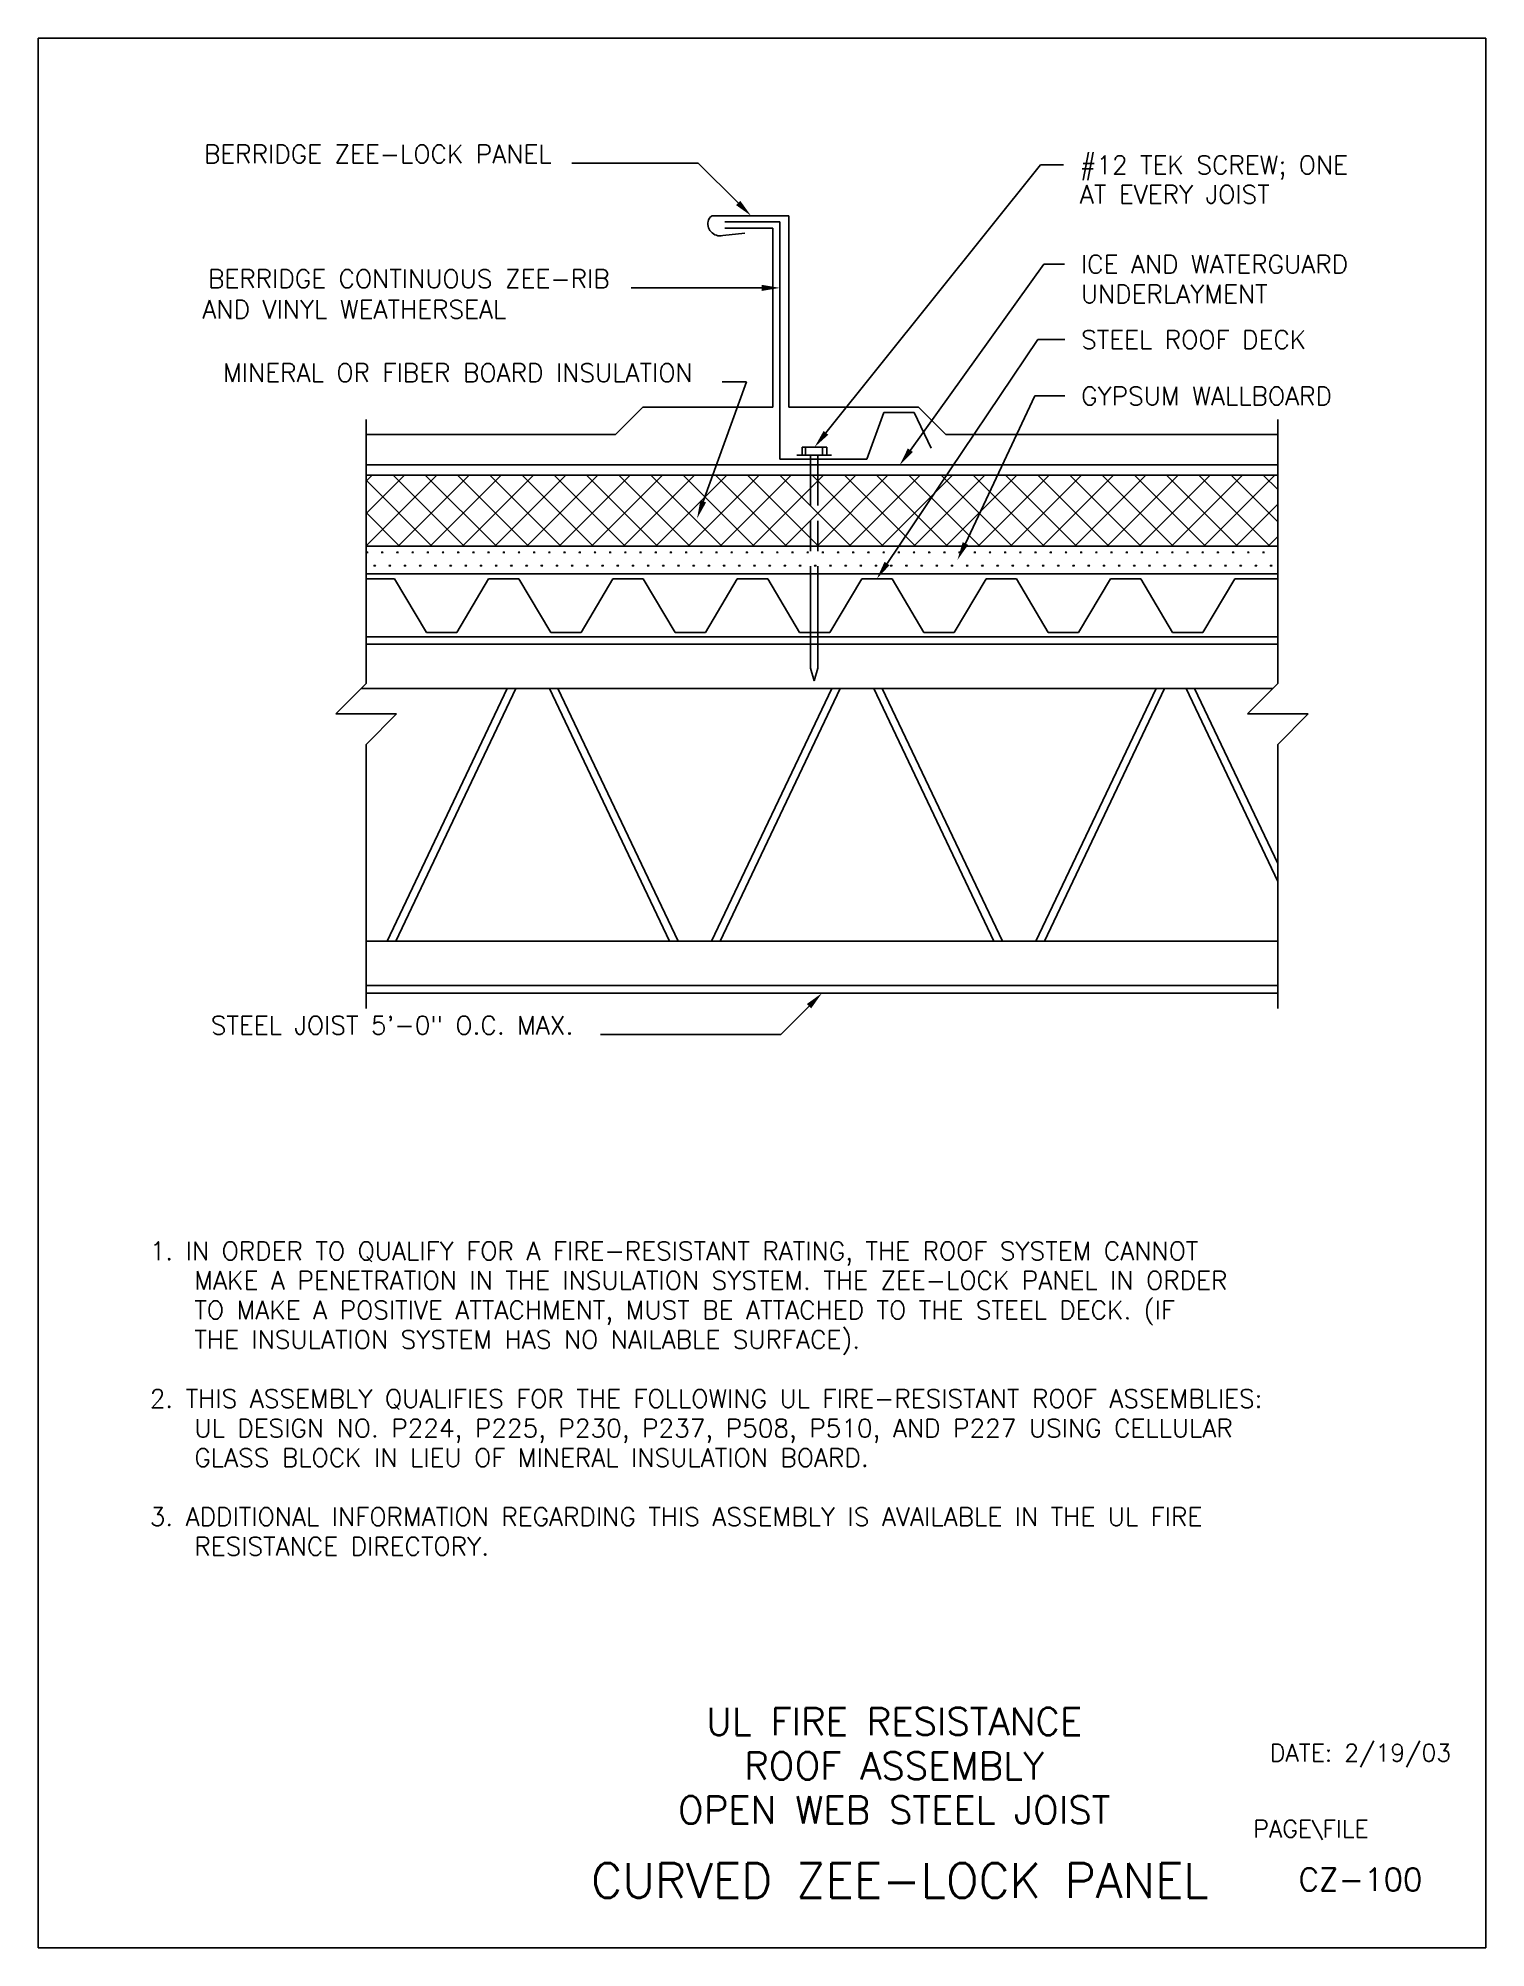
# Model space of a CAD drawing. Extents: x 0 to 23.8, y 0 to 31.4.
import ezdxf
from ezdxf.enums import TextEntityAlignment as Align

# ---------------------------------------------------------------- set-up
doc = ezdxf.new("R2010")
doc.units = 0
doc.header["$MEASUREMENT"] = 0
doc.linetypes.add('HIDDENX2', pattern=[0.75, 0.5, -0.25])
doc.layers.get('0').update_dxf_attribs({"linetype": 'CONTINUOUS'})
for name, color, linetype in [('BORDER', 7, 'CONTINUOUS'), ('CMP-FLSH', 7, 'CONTINUOUS'), ('DIM-TXT', 7, 'CONTINUOUS'), ('STRCTR', 7, 'CONTINUOUS')]:
    doc.layers.add(name, color=color, linetype=linetype)
doc.styles.add('ROMANS', font='romans', dxfattribs={"height": 0.3})

# ---------------------------------------------------------------- blocks, each defined once
blk = doc.blocks.new('*X0')
at = {"color": 0, "linetype": 'CONTINUOUS'}
for p, q in [((4.5, 23.062), (5.663, 24.224)), ((4.5, 23.592), (5.132, 24.224)), ((4.5, 24.122), (4.602, 24.224)), ((6.112, 23.056), (4.944, 24.224)), ((5.025, 23.056), (6.193, 24.224)), ((6.643, 23.056), (5.474, 24.224)), ((5.555, 23.056), (6.723, 24.224)), ((7.173, 23.056), (6.005, 24.224)), ((6.085, 23.056), (7.254, 24.224)), ((7.703, 23.056), (6.535, 24.224)), ((6.616, 23.056), (7.784, 24.224)), ((8.234, 23.056), (7.065, 24.224)), ((7.146, 23.056), (8.314, 24.224)), ((8.764, 23.056), (7.596, 24.224)), ((7.676, 23.056), (8.845, 24.224)), ((9.294, 23.056), (8.126, 24.224)), ((8.207, 23.056), (9.375, 24.224)), ((9.825, 23.056), (8.656, 24.224)), ((8.737, 23.056), (9.905, 24.224)), ((10.355, 23.056), (9.187, 24.224)), ((9.267, 23.056), (10.436, 24.224)), ((10.885, 23.056), (9.717, 24.224)), ((9.798, 23.056), (10.966, 24.224)), ((11.416, 23.056), (10.247, 24.224)), ((10.328, 23.056), (11.496, 24.224)), ((11.946, 23.056), (10.778, 24.224)), ((10.858, 23.056), (12.027, 24.224)), ((12.476, 23.056), (11.308, 24.224)), ((11.389, 23.056), (12.557, 24.224)), ((13.007, 23.056), (11.838, 24.224)), ((11.919, 23.056), (13.087, 24.224)), ((13.537, 23.056), (12.369, 24.224)), ((12.449, 23.056), (13.618, 24.224)), ((14.067, 23.056), (12.899, 24.224)), ((12.98, 23.056), (14.148, 24.224)), ((14.598, 23.056), (13.429, 24.224)), ((13.51, 23.056), (14.678, 24.224)), ((15.128, 23.056), (13.96, 24.224)), ((14.04, 23.056), (15.209, 24.224)), ((15.658, 23.056), (14.49, 24.224)), ((14.571, 23.056), (15.739, 24.224)), ((16.189, 23.056), (15.02, 24.224)), ((15.101, 23.056), (16.269, 24.224)), ((16.719, 23.056), (15.551, 24.224)), ((15.631, 23.056), (16.799, 24.224)), ((17.249, 23.056), (16.081, 24.224)), ((16.162, 23.056), (17.33, 24.224)), ((17.78, 23.056), (16.611, 24.224)), ((16.692, 23.056), (17.86, 24.224)), ((18.31, 23.056), (17.142, 24.224)), ((17.222, 23.056), (18.39, 24.224)), ((18.84, 23.056), (17.672, 24.224)), ((17.753, 23.056), (18.921, 24.224)), ((19.37, 23.056), (18.202, 24.224)), ((18.283, 23.056), (19.451, 24.224)), ((19.5, 23.457), (18.733, 24.224)), ((19.5, 23.987), (19.263, 24.224)), ((5.582, 23.056), (4.5, 24.138)), ((5.052, 23.056), (4.5, 23.607)), ((18.813, 23.056), (19.5, 23.743)), ((4.521, 23.056), (4.5, 23.077)), ((19.344, 23.056), (19.5, 23.212))]:
    blk.add_line(p, q, dxfattribs=at)
blk = doc.blocks.new('*X1')
at = {"color": 0, "linetype": 'CONTINUOUS'}
for p, q in [((4.5, 22.95), (4.531, 22.95)), ((4.508, 22.95), (4.503, 22.958)), ((4.512, 22.95), (4.512, 22.962)), ((4.516, 22.95), (4.516, 22.965)), ((4.52, 22.95), (4.52, 22.962)), ((4.523, 22.95), (4.528, 22.958)), ((4.75, 22.95), (4.781, 22.95)), ((4.758, 22.95), (4.753, 22.958)), ((4.762, 22.95), (4.762, 22.962)), ((4.766, 22.95), (4.766, 22.965)), ((4.77, 22.95), (4.77, 22.962)), ((4.773, 22.95), (4.778, 22.958)), ((5, 22.95), (5.031, 22.95)), ((5.008, 22.95), (5.003, 22.958)), ((5.012, 22.95), (5.012, 22.962)), ((5.016, 22.95), (5.016, 22.965)), ((5.02, 22.95), (5.02, 22.962)), ((5.023, 22.95), (5.028, 22.958)), ((5.25, 22.95), (5.281, 22.95)), ((5.258, 22.95), (5.253, 22.958)), ((5.262, 22.95), (5.262, 22.962)), ((5.266, 22.95), (5.266, 22.965)), ((5.27, 22.95), (5.27, 22.962)), ((5.273, 22.95), (5.278, 22.958)), ((5.5, 22.95), (5.531, 22.95)), ((5.508, 22.95), (5.503, 22.958)), ((5.512, 22.95), (5.512, 22.962)), ((5.516, 22.95), (5.516, 22.965)), ((5.52, 22.95), (5.52, 22.962)), ((5.523, 22.95), (5.528, 22.958)), ((5.75, 22.95), (5.781, 22.95)), ((5.758, 22.95), (5.753, 22.958)), ((5.762, 22.95), (5.762, 22.962)), ((5.766, 22.95), (5.766, 22.965)), ((5.77, 22.95), (5.77, 22.962)), ((5.773, 22.95), (5.778, 22.958)), ((6, 22.95), (6.031, 22.95)), ((6.008, 22.95), (6.003, 22.958)), ((6.012, 22.95), (6.012, 22.962)), ((6.016, 22.95), (6.016, 22.965)), ((6.02, 22.95), (6.02, 22.962)), ((6.023, 22.95), (6.028, 22.958)), ((6.25, 22.95), (6.281, 22.95)), ((6.258, 22.95), (6.253, 22.958)), ((6.262, 22.95), (6.262, 22.962)), ((6.266, 22.95), (6.266, 22.965)), ((6.27, 22.95), (6.27, 22.962)), ((6.273, 22.95), (6.278, 22.958)), ((6.5, 22.95), (6.531, 22.95)), ((6.508, 22.95), (6.503, 22.958)), ((6.512, 22.95), (6.512, 22.962)), ((6.516, 22.95), (6.516, 22.965)), ((6.52, 22.95), (6.52, 22.962)), ((6.523, 22.95), (6.528, 22.958)), ((6.75, 22.95), (6.781, 22.95)), ((6.758, 22.95), (6.753, 22.958)), ((6.762, 22.95), (6.762, 22.962)), ((6.766, 22.95), (6.766, 22.965)), ((6.77, 22.95), (6.77, 22.962)), ((6.773, 22.95), (6.778, 22.958)), ((7, 22.95), (7.031, 22.95)), ((7.008, 22.95), (7.003, 22.958)), ((7.012, 22.95), (7.012, 22.962)), ((7.016, 22.95), (7.016, 22.965)), ((7.02, 22.95), (7.02, 22.962)), ((7.023, 22.95), (7.028, 22.958)), ((7.25, 22.95), (7.281, 22.95)), ((7.258, 22.95), (7.253, 22.958)), ((7.262, 22.95), (7.262, 22.962)), ((7.266, 22.95), (7.266, 22.965)), ((7.27, 22.95), (7.27, 22.962)), ((7.273, 22.95), (7.278, 22.958)), ((7.5, 22.95), (7.531, 22.95)), ((7.508, 22.95), (7.503, 22.958)), ((7.512, 22.95), (7.512, 22.962)), ((7.516, 22.95), (7.516, 22.965)), ((7.52, 22.95), (7.52, 22.962)), ((7.523, 22.95), (7.528, 22.958)), ((7.75, 22.95), (7.781, 22.95)), ((7.758, 22.95), (7.753, 22.958)), ((7.762, 22.95), (7.762, 22.962)), ((7.766, 22.95), (7.766, 22.965)), ((7.77, 22.95), (7.77, 22.962)), ((7.773, 22.95), (7.778, 22.958)), ((8, 22.95), (8.031, 22.95)), ((8.008, 22.95), (8.003, 22.958)), ((8.012, 22.95), (8.012, 22.962)), ((8.016, 22.95), (8.016, 22.965)), ((8.02, 22.95), (8.02, 22.962)), ((8.023, 22.95), (8.028, 22.958)), ((8.25, 22.95), (8.281, 22.95)), ((8.258, 22.95), (8.253, 22.958)), ((8.262, 22.95), (8.262, 22.962)), ((8.266, 22.95), (8.266, 22.965)), ((8.27, 22.95), (8.27, 22.962)), ((8.273, 22.95), (8.278, 22.958)), ((8.5, 22.95), (8.531, 22.95)), ((8.508, 22.95), (8.503, 22.958)), ((8.512, 22.95), (8.512, 22.962)), ((8.516, 22.95), (8.516, 22.965)), ((8.52, 22.95), (8.52, 22.962)), ((8.523, 22.95), (8.528, 22.958)), ((8.75, 22.95), (8.781, 22.95)), ((8.758, 22.95), (8.753, 22.958)), ((8.762, 22.95), (8.762, 22.962)), ((8.766, 22.95), (8.766, 22.965)), ((8.77, 22.95), (8.77, 22.962)), ((8.773, 22.95), (8.778, 22.958)), ((9, 22.95), (9.031, 22.95)), ((9.008, 22.95), (9.003, 22.958)), ((9.012, 22.95), (9.012, 22.962)), ((9.016, 22.95), (9.016, 22.965)), ((9.02, 22.95), (9.02, 22.962)), ((9.023, 22.95), (9.028, 22.958)), ((9.25, 22.95), (9.281, 22.95)), ((9.258, 22.95), (9.253, 22.958)), ((9.262, 22.95), (9.262, 22.962)), ((9.266, 22.95), (9.266, 22.965)), ((9.27, 22.95), (9.27, 22.962)), ((9.273, 22.95), (9.278, 22.958)), ((9.5, 22.95), (9.531, 22.95)), ((9.508, 22.95), (9.503, 22.958)), ((9.512, 22.95), (9.512, 22.962)), ((9.516, 22.95), (9.516, 22.965)), ((9.52, 22.95), (9.52, 22.962)), ((9.523, 22.95), (9.528, 22.958)), ((9.75, 22.95), (9.781, 22.95)), ((9.758, 22.95), (9.753, 22.958)), ((9.762, 22.95), (9.762, 22.962)), ((9.766, 22.95), (9.766, 22.965)), ((9.77, 22.95), (9.77, 22.962)), ((9.773, 22.95), (9.778, 22.958)), ((10, 22.95), (10.031, 22.95)), ((10.008, 22.95), (10.003, 22.958)), ((10.012, 22.95), (10.012, 22.962)), ((10.016, 22.95), (10.016, 22.965)), ((10.02, 22.95), (10.02, 22.962)), ((10.023, 22.95), (10.028, 22.958)), ((10.25, 22.95), (10.281, 22.95)), ((10.258, 22.95), (10.253, 22.958)), ((10.262, 22.95), (10.262, 22.962)), ((10.266, 22.95), (10.266, 22.965)), ((10.27, 22.95), (10.27, 22.962)), ((10.273, 22.95), (10.278, 22.958)), ((10.5, 22.95), (10.531, 22.95)), ((10.508, 22.95), (10.503, 22.958)), ((10.512, 22.95), (10.512, 22.962)), ((10.516, 22.95), (10.516, 22.965)), ((10.52, 22.95), (10.52, 22.962)), ((10.523, 22.95), (10.528, 22.958)), ((10.75, 22.95), (10.781, 22.95)), ((10.758, 22.95), (10.753, 22.958)), ((10.762, 22.95), (10.762, 22.962)), ((10.766, 22.95), (10.766, 22.965)), ((10.77, 22.95), (10.77, 22.962)), ((10.773, 22.95), (10.778, 22.958)), ((11, 22.95), (11.031, 22.95)), ((11.008, 22.95), (11.003, 22.958)), ((11.012, 22.95), (11.012, 22.962)), ((11.016, 22.95), (11.016, 22.965)), ((11.02, 22.95), (11.02, 22.962)), ((11.023, 22.95), (11.028, 22.958)), ((11.25, 22.95), (11.281, 22.95)), ((11.258, 22.95), (11.253, 22.958)), ((11.262, 22.95), (11.262, 22.962)), ((11.266, 22.95), (11.266, 22.965)), ((11.27, 22.95), (11.27, 22.962)), ((11.273, 22.95), (11.278, 22.958)), ((11.5, 22.95), (11.531, 22.95)), ((11.508, 22.95), (11.503, 22.958)), ((11.512, 22.95), (11.512, 22.962)), ((11.516, 22.95), (11.516, 22.965)), ((11.52, 22.95), (11.52, 22.962)), ((11.523, 22.95), (11.528, 22.958)), ((11.75, 22.95), (11.781, 22.95)), ((11.758, 22.95), (11.753, 22.958)), ((11.762, 22.95), (11.762, 22.962)), ((11.766, 22.95), (11.766, 22.965)), ((11.77, 22.95), (11.77, 22.962)), ((11.773, 22.95), (11.778, 22.958)), ((12, 22.95), (12.031, 22.95)), ((12.008, 22.95), (12.003, 22.958)), ((12.012, 22.95), (12.012, 22.962)), ((12.016, 22.95), (12.016, 22.965)), ((12.02, 22.95), (12.02, 22.962)), ((12.023, 22.95), (12.028, 22.958)), ((12.25, 22.95), (12.281, 22.95)), ((12.258, 22.95), (12.253, 22.958)), ((12.262, 22.95), (12.262, 22.962)), ((12.266, 22.95), (12.266, 22.965)), ((12.27, 22.95), (12.27, 22.962)), ((12.273, 22.95), (12.278, 22.958)), ((12.5, 22.95), (12.531, 22.95)), ((12.508, 22.95), (12.503, 22.958)), ((12.512, 22.95), (12.512, 22.962)), ((12.516, 22.95), (12.516, 22.965)), ((12.52, 22.95), (12.52, 22.962)), ((12.523, 22.95), (12.528, 22.958)), ((12.75, 22.95), (12.781, 22.95)), ((12.758, 22.95), (12.753, 22.958)), ((12.762, 22.95), (12.762, 22.962)), ((12.766, 22.95), (12.766, 22.965)), ((12.77, 22.95), (12.77, 22.962)), ((12.773, 22.95), (12.778, 22.958)), ((13, 22.95), (13.031, 22.95)), ((13.008, 22.95), (13.003, 22.958)), ((13.012, 22.95), (13.012, 22.962)), ((13.016, 22.95), (13.016, 22.965)), ((13.02, 22.95), (13.02, 22.962)), ((13.023, 22.95), (13.028, 22.958)), ((13.25, 22.95), (13.281, 22.95)), ((13.258, 22.95), (13.253, 22.958)), ((13.262, 22.95), (13.262, 22.962)), ((13.266, 22.95), (13.266, 22.965)), ((13.27, 22.95), (13.27, 22.962)), ((13.273, 22.95), (13.278, 22.958)), ((13.5, 22.95), (13.531, 22.95)), ((13.508, 22.95), (13.503, 22.958)), ((13.512, 22.95), (13.512, 22.962)), ((13.516, 22.95), (13.516, 22.965)), ((13.52, 22.95), (13.52, 22.962)), ((13.523, 22.95), (13.528, 22.958)), ((13.75, 22.95), (13.781, 22.95)), ((13.758, 22.95), (13.753, 22.958)), ((13.762, 22.95), (13.762, 22.962)), ((13.766, 22.95), (13.766, 22.965)), ((13.77, 22.95), (13.77, 22.962)), ((13.773, 22.95), (13.778, 22.958)), ((14, 22.95), (14.031, 22.95)), ((14.008, 22.95), (14.003, 22.958)), ((14.012, 22.95), (14.012, 22.962)), ((14.016, 22.95), (14.016, 22.965)), ((14.02, 22.95), (14.02, 22.962)), ((14.023, 22.95), (14.028, 22.958)), ((14.25, 22.95), (14.281, 22.95)), ((14.258, 22.95), (14.253, 22.958)), ((14.262, 22.95), (14.262, 22.962)), ((14.266, 22.95), (14.266, 22.965)), ((14.27, 22.95), (14.27, 22.962)), ((14.273, 22.95), (14.278, 22.958)), ((14.5, 22.95), (14.531, 22.95)), ((14.508, 22.95), (14.503, 22.958)), ((14.512, 22.95), (14.512, 22.962)), ((14.516, 22.95), (14.516, 22.965)), ((14.52, 22.95), (14.52, 22.962)), ((14.523, 22.95), (14.528, 22.958)), ((14.75, 22.95), (14.781, 22.95)), ((14.758, 22.95), (14.753, 22.958)), ((14.762, 22.95), (14.762, 22.962)), ((14.766, 22.95), (14.766, 22.965)), ((14.77, 22.95), (14.77, 22.962)), ((14.773, 22.95), (14.778, 22.958)), ((15, 22.95), (15.031, 22.95)), ((15.008, 22.95), (15.003, 22.958)), ((15.012, 22.95), (15.012, 22.962)), ((15.016, 22.95), (15.016, 22.965)), ((15.02, 22.95), (15.02, 22.962)), ((15.023, 22.95), (15.028, 22.958)), ((15.25, 22.95), (15.281, 22.95)), ((15.258, 22.95), (15.253, 22.958)), ((15.262, 22.95), (15.262, 22.962)), ((15.266, 22.95), (15.266, 22.965)), ((15.27, 22.95), (15.27, 22.962)), ((15.273, 22.95), (15.278, 22.958)), ((15.5, 22.95), (15.531, 22.95)), ((15.508, 22.95), (15.503, 22.958)), ((15.512, 22.95), (15.512, 22.962)), ((15.516, 22.95), (15.516, 22.965)), ((15.52, 22.95), (15.52, 22.962)), ((15.523, 22.95), (15.528, 22.958)), ((15.75, 22.95), (15.781, 22.95)), ((15.758, 22.95), (15.753, 22.958)), ((15.762, 22.95), (15.762, 22.962)), ((15.766, 22.95), (15.766, 22.965)), ((15.77, 22.95), (15.77, 22.962)), ((15.773, 22.95), (15.778, 22.958)), ((16, 22.95), (16.031, 22.95)), ((16.008, 22.95), (16.003, 22.958)), ((16.012, 22.95), (16.012, 22.962)), ((16.016, 22.95), (16.016, 22.965)), ((16.02, 22.95), (16.02, 22.962)), ((16.023, 22.95), (16.028, 22.958)), ((16.25, 22.95), (16.281, 22.95)), ((16.258, 22.95), (16.253, 22.958)), ((16.262, 22.95), (16.262, 22.962)), ((16.266, 22.95), (16.266, 22.965)), ((16.27, 22.95), (16.27, 22.962)), ((16.273, 22.95), (16.278, 22.958)), ((16.5, 22.95), (16.531, 22.95)), ((16.508, 22.95), (16.503, 22.958)), ((16.512, 22.95), (16.512, 22.962)), ((16.516, 22.95), (16.516, 22.965)), ((16.52, 22.95), (16.52, 22.962)), ((16.523, 22.95), (16.528, 22.958)), ((16.75, 22.95), (16.781, 22.95)), ((16.758, 22.95), (16.753, 22.958)), ((16.762, 22.95), (16.762, 22.962)), ((16.766, 22.95), (16.766, 22.965)), ((16.77, 22.95), (16.77, 22.962)), ((16.773, 22.95), (16.778, 22.958)), ((17, 22.95), (17.031, 22.95)), ((17.008, 22.95), (17.003, 22.958)), ((17.012, 22.95), (17.012, 22.962)), ((17.016, 22.95), (17.016, 22.965)), ((17.02, 22.95), (17.02, 22.962)), ((17.023, 22.95), (17.028, 22.958)), ((17.25, 22.95), (17.281, 22.95)), ((17.258, 22.95), (17.253, 22.958)), ((17.262, 22.95), (17.262, 22.962)), ((17.266, 22.95), (17.266, 22.965)), ((17.27, 22.95), (17.27, 22.962)), ((17.273, 22.95), (17.278, 22.958)), ((17.5, 22.95), (17.531, 22.95)), ((17.508, 22.95), (17.503, 22.958)), ((17.512, 22.95), (17.512, 22.962)), ((17.516, 22.95), (17.516, 22.965)), ((17.52, 22.95), (17.52, 22.962)), ((17.523, 22.95), (17.528, 22.958)), ((17.75, 22.95), (17.781, 22.95)), ((17.758, 22.95), (17.753, 22.958)), ((17.762, 22.95), (17.762, 22.962)), ((17.766, 22.95), (17.766, 22.965)), ((17.77, 22.95), (17.77, 22.962)), ((17.773, 22.95), (17.778, 22.958)), ((18, 22.95), (18.031, 22.95)), ((18.008, 22.95), (18.003, 22.958)), ((18.012, 22.95), (18.012, 22.962)), ((18.016, 22.95), (18.016, 22.965)), ((18.02, 22.95), (18.02, 22.962)), ((18.023, 22.95), (18.028, 22.958)), ((18.25, 22.95), (18.281, 22.95)), ((18.258, 22.95), (18.253, 22.958)), ((18.262, 22.95), (18.262, 22.962)), ((18.266, 22.95), (18.266, 22.965)), ((18.27, 22.95), (18.27, 22.962)), ((18.273, 22.95), (18.278, 22.958)), ((18.5, 22.95), (18.531, 22.95)), ((18.508, 22.95), (18.503, 22.958)), ((18.512, 22.95), (18.512, 22.962)), ((18.516, 22.95), (18.516, 22.965)), ((18.52, 22.95), (18.52, 22.962)), ((18.523, 22.95), (18.528, 22.958)), ((18.75, 22.95), (18.781, 22.95)), ((18.758, 22.95), (18.753, 22.958)), ((18.762, 22.95), (18.762, 22.962)), ((18.766, 22.95), (18.766, 22.965)), ((18.77, 22.95), (18.77, 22.962)), ((18.773, 22.95), (18.778, 22.958)), ((19, 22.95), (19.031, 22.95)), ((19.008, 22.95), (19.003, 22.958)), ((19.012, 22.95), (19.012, 22.962)), ((19.016, 22.95), (19.016, 22.965)), ((19.02, 22.95), (19.02, 22.962)), ((19.023, 22.95), (19.028, 22.958)), ((19.25, 22.95), (19.281, 22.95)), ((19.258, 22.95), (19.253, 22.958)), ((19.262, 22.95), (19.262, 22.962)), ((19.266, 22.95), (19.266, 22.965)), ((19.27, 22.95), (19.27, 22.962)), ((19.273, 22.95), (19.278, 22.958)), ((4.625, 22.733), (4.656, 22.733)), ((4.633, 22.733), (4.628, 22.742)), ((4.637, 22.733), (4.637, 22.746)), ((4.641, 22.733), (4.641, 22.749)), ((4.645, 22.733), (4.645, 22.746)), ((4.648, 22.733), (4.653, 22.742)), ((4.875, 22.733), (4.906, 22.733)), ((4.883, 22.733), (4.878, 22.742)), ((4.887, 22.733), (4.887, 22.746)), ((4.891, 22.733), (4.891, 22.749)), ((4.895, 22.733), (4.895, 22.746)), ((4.898, 22.733), (4.903, 22.742)), ((5.125, 22.733), (5.156, 22.733)), ((5.133, 22.733), (5.128, 22.742)), ((5.137, 22.733), (5.137, 22.746)), ((5.141, 22.733), (5.141, 22.749)), ((5.145, 22.733), (5.145, 22.746)), ((5.148, 22.733), (5.153, 22.742)), ((5.375, 22.733), (5.406, 22.733)), ((5.383, 22.733), (5.378, 22.742)), ((5.387, 22.733), (5.387, 22.746)), ((5.391, 22.733), (5.391, 22.749)), ((5.395, 22.733), (5.395, 22.746)), ((5.398, 22.733), (5.403, 22.742)), ((5.625, 22.733), (5.656, 22.733)), ((5.633, 22.733), (5.628, 22.742)), ((5.637, 22.733), (5.637, 22.746)), ((5.641, 22.733), (5.641, 22.749)), ((5.645, 22.733), (5.645, 22.746)), ((5.648, 22.733), (5.653, 22.742)), ((5.875, 22.733), (5.906, 22.733)), ((5.883, 22.733), (5.878, 22.742)), ((5.887, 22.733), (5.887, 22.746)), ((5.891, 22.733), (5.891, 22.749)), ((5.895, 22.733), (5.895, 22.746)), ((5.898, 22.733), (5.903, 22.742)), ((6.125, 22.733), (6.156, 22.733)), ((6.133, 22.733), (6.128, 22.742)), ((6.137, 22.733), (6.137, 22.746)), ((6.141, 22.733), (6.141, 22.749)), ((6.145, 22.733), (6.145, 22.746)), ((6.148, 22.733), (6.153, 22.742)), ((6.375, 22.733), (6.406, 22.733)), ((6.383, 22.733), (6.378, 22.742)), ((6.387, 22.733), (6.387, 22.746)), ((6.391, 22.733), (6.391, 22.749)), ((6.395, 22.733), (6.395, 22.746)), ((6.398, 22.733), (6.403, 22.742)), ((6.625, 22.733), (6.656, 22.733)), ((6.633, 22.733), (6.628, 22.742)), ((6.637, 22.733), (6.637, 22.746)), ((6.641, 22.733), (6.641, 22.749)), ((6.645, 22.733), (6.645, 22.746)), ((6.648, 22.733), (6.653, 22.742)), ((6.875, 22.733), (6.906, 22.733)), ((6.883, 22.733), (6.878, 22.742)), ((6.887, 22.733), (6.887, 22.746)), ((6.891, 22.733), (6.891, 22.749)), ((6.895, 22.733), (6.895, 22.746)), ((6.898, 22.733), (6.903, 22.742)), ((7.125, 22.733), (7.156, 22.733)), ((7.133, 22.733), (7.128, 22.742)), ((7.137, 22.733), (7.137, 22.746)), ((7.141, 22.733), (7.141, 22.749)), ((7.145, 22.733), (7.145, 22.746)), ((7.148, 22.733), (7.153, 22.742)), ((7.375, 22.733), (7.406, 22.733)), ((7.383, 22.733), (7.378, 22.742)), ((7.387, 22.733), (7.387, 22.746)), ((7.391, 22.733), (7.391, 22.749)), ((7.395, 22.733), (7.395, 22.746)), ((7.398, 22.733), (7.403, 22.742)), ((7.625, 22.733), (7.656, 22.733)), ((7.633, 22.733), (7.628, 22.742)), ((7.637, 22.733), (7.637, 22.746)), ((7.641, 22.733), (7.641, 22.749)), ((7.645, 22.733), (7.645, 22.746)), ((7.648, 22.733), (7.653, 22.742)), ((7.875, 22.733), (7.906, 22.733)), ((7.883, 22.733), (7.878, 22.742)), ((7.887, 22.733), (7.887, 22.746)), ((7.891, 22.733), (7.891, 22.749)), ((7.895, 22.733), (7.895, 22.746)), ((7.898, 22.733), (7.903, 22.742)), ((8.125, 22.733), (8.156, 22.733)), ((8.133, 22.733), (8.128, 22.742)), ((8.137, 22.733), (8.137, 22.746)), ((8.141, 22.733), (8.141, 22.749)), ((8.145, 22.733), (8.145, 22.746)), ((8.148, 22.733), (8.153, 22.742)), ((8.375, 22.733), (8.406, 22.733)), ((8.383, 22.733), (8.378, 22.742)), ((8.387, 22.733), (8.387, 22.746)), ((8.391, 22.733), (8.391, 22.749)), ((8.395, 22.733), (8.395, 22.746)), ((8.398, 22.733), (8.403, 22.742)), ((8.625, 22.733), (8.656, 22.733)), ((8.633, 22.733), (8.628, 22.742)), ((8.637, 22.733), (8.637, 22.746)), ((8.641, 22.733), (8.641, 22.749)), ((8.645, 22.733), (8.645, 22.746)), ((8.648, 22.733), (8.653, 22.742)), ((8.875, 22.733), (8.906, 22.733)), ((8.883, 22.733), (8.878, 22.742)), ((8.887, 22.733), (8.887, 22.746)), ((8.891, 22.733), (8.891, 22.749)), ((8.895, 22.733), (8.895, 22.746)), ((8.898, 22.733), (8.903, 22.742)), ((9.125, 22.733), (9.156, 22.733)), ((9.133, 22.733), (9.128, 22.742)), ((9.137, 22.733), (9.137, 22.746)), ((9.141, 22.733), (9.141, 22.749)), ((9.145, 22.733), (9.145, 22.746)), ((9.148, 22.733), (9.153, 22.742)), ((9.375, 22.733), (9.406, 22.733)), ((9.383, 22.733), (9.378, 22.742)), ((9.387, 22.733), (9.387, 22.746)), ((9.391, 22.733), (9.391, 22.749)), ((9.395, 22.733), (9.395, 22.746)), ((9.398, 22.733), (9.403, 22.742)), ((9.625, 22.733), (9.656, 22.733)), ((9.633, 22.733), (9.628, 22.742)), ((9.637, 22.733), (9.637, 22.746)), ((9.641, 22.733), (9.641, 22.749)), ((9.645, 22.733), (9.645, 22.746)), ((9.648, 22.733), (9.653, 22.742)), ((9.875, 22.733), (9.906, 22.733)), ((9.883, 22.733), (9.878, 22.742)), ((9.887, 22.733), (9.887, 22.746)), ((9.891, 22.733), (9.891, 22.749)), ((9.895, 22.733), (9.895, 22.746)), ((9.898, 22.733), (9.903, 22.742)), ((10.125, 22.733), (10.156, 22.733)), ((10.133, 22.733), (10.128, 22.742)), ((10.137, 22.733), (10.137, 22.746)), ((10.141, 22.733), (10.141, 22.749)), ((10.145, 22.733), (10.145, 22.746)), ((10.148, 22.733), (10.153, 22.742)), ((10.375, 22.733), (10.406, 22.733)), ((10.383, 22.733), (10.378, 22.742)), ((10.387, 22.733), (10.387, 22.746)), ((10.391, 22.733), (10.391, 22.749)), ((10.395, 22.733), (10.395, 22.746)), ((10.398, 22.733), (10.403, 22.742)), ((10.625, 22.733), (10.656, 22.733)), ((10.633, 22.733), (10.628, 22.742)), ((10.637, 22.733), (10.637, 22.746)), ((10.641, 22.733), (10.641, 22.749)), ((10.645, 22.733), (10.645, 22.746)), ((10.648, 22.733), (10.653, 22.742)), ((10.875, 22.733), (10.906, 22.733)), ((10.883, 22.733), (10.878, 22.742)), ((10.887, 22.733), (10.887, 22.746)), ((10.891, 22.733), (10.891, 22.749)), ((10.895, 22.733), (10.895, 22.746)), ((10.898, 22.733), (10.903, 22.742)), ((11.125, 22.733), (11.156, 22.733)), ((11.133, 22.733), (11.128, 22.742)), ((11.137, 22.733), (11.137, 22.746)), ((11.141, 22.733), (11.141, 22.749)), ((11.145, 22.733), (11.145, 22.746)), ((11.148, 22.733), (11.153, 22.742)), ((11.375, 22.733), (11.406, 22.733)), ((11.383, 22.733), (11.378, 22.742)), ((11.387, 22.733), (11.387, 22.746)), ((11.391, 22.733), (11.391, 22.749)), ((11.395, 22.733), (11.395, 22.746)), ((11.398, 22.733), (11.403, 22.742)), ((11.625, 22.733), (11.656, 22.733)), ((11.633, 22.733), (11.628, 22.742)), ((11.637, 22.733), (11.637, 22.746)), ((11.641, 22.733), (11.641, 22.749)), ((11.645, 22.733), (11.645, 22.746)), ((11.648, 22.733), (11.653, 22.742)), ((11.875, 22.733), (11.906, 22.733)), ((11.883, 22.733), (11.878, 22.742)), ((11.887, 22.733), (11.887, 22.746)), ((11.891, 22.733), (11.891, 22.749)), ((11.895, 22.733), (11.895, 22.746)), ((11.898, 22.733), (11.903, 22.742)), ((12.125, 22.733), (12.156, 22.733)), ((12.133, 22.733), (12.128, 22.742)), ((12.137, 22.733), (12.137, 22.746)), ((12.141, 22.733), (12.141, 22.749)), ((12.145, 22.733), (12.145, 22.746)), ((12.148, 22.733), (12.153, 22.742)), ((12.375, 22.733), (12.406, 22.733)), ((12.383, 22.733), (12.378, 22.742)), ((12.387, 22.733), (12.387, 22.746)), ((12.391, 22.733), (12.391, 22.749)), ((12.395, 22.733), (12.395, 22.746)), ((12.398, 22.733), (12.403, 22.742)), ((12.625, 22.733), (12.656, 22.733)), ((12.633, 22.733), (12.628, 22.742)), ((12.637, 22.733), (12.637, 22.746)), ((12.641, 22.733), (12.641, 22.749)), ((12.645, 22.733), (12.645, 22.746)), ((12.648, 22.733), (12.653, 22.742)), ((12.875, 22.733), (12.906, 22.733)), ((12.883, 22.733), (12.878, 22.742)), ((12.887, 22.733), (12.887, 22.746)), ((12.891, 22.733), (12.891, 22.749)), ((12.895, 22.733), (12.895, 22.746)), ((12.898, 22.733), (12.903, 22.742)), ((13.125, 22.733), (13.156, 22.733)), ((13.133, 22.733), (13.128, 22.742)), ((13.137, 22.733), (13.137, 22.746)), ((13.141, 22.733), (13.141, 22.749)), ((13.145, 22.733), (13.145, 22.746)), ((13.148, 22.733), (13.153, 22.742)), ((13.375, 22.733), (13.406, 22.733)), ((13.383, 22.733), (13.378, 22.742)), ((13.387, 22.733), (13.387, 22.746)), ((13.391, 22.733), (13.391, 22.749)), ((13.395, 22.733), (13.395, 22.746)), ((13.398, 22.733), (13.403, 22.742)), ((13.625, 22.733), (13.656, 22.733)), ((13.633, 22.733), (13.628, 22.742)), ((13.637, 22.733), (13.637, 22.746)), ((13.641, 22.733), (13.641, 22.749)), ((13.645, 22.733), (13.645, 22.746)), ((13.648, 22.733), (13.653, 22.742)), ((13.875, 22.733), (13.906, 22.733)), ((13.883, 22.733), (13.878, 22.742)), ((13.887, 22.733), (13.887, 22.746)), ((13.891, 22.733), (13.891, 22.749)), ((13.895, 22.733), (13.895, 22.746)), ((13.898, 22.733), (13.903, 22.742)), ((14.125, 22.733), (14.156, 22.733)), ((14.133, 22.733), (14.128, 22.742)), ((14.137, 22.733), (14.137, 22.746)), ((14.141, 22.733), (14.141, 22.749)), ((14.145, 22.733), (14.145, 22.746)), ((14.148, 22.733), (14.153, 22.742)), ((14.375, 22.733), (14.406, 22.733)), ((14.383, 22.733), (14.378, 22.742)), ((14.387, 22.733), (14.387, 22.746)), ((14.391, 22.733), (14.391, 22.749)), ((14.395, 22.733), (14.395, 22.746)), ((14.398, 22.733), (14.403, 22.742)), ((14.625, 22.733), (14.656, 22.733)), ((14.633, 22.733), (14.628, 22.742)), ((14.637, 22.733), (14.637, 22.746)), ((14.641, 22.733), (14.641, 22.749)), ((14.645, 22.733), (14.645, 22.746)), ((14.648, 22.733), (14.653, 22.742)), ((14.875, 22.733), (14.906, 22.733)), ((14.883, 22.733), (14.878, 22.742)), ((14.887, 22.733), (14.887, 22.746)), ((14.891, 22.733), (14.891, 22.749)), ((14.895, 22.733), (14.895, 22.746)), ((14.898, 22.733), (14.903, 22.742)), ((15.125, 22.733), (15.156, 22.733)), ((15.133, 22.733), (15.128, 22.742)), ((15.137, 22.733), (15.137, 22.746)), ((15.141, 22.733), (15.141, 22.749)), ((15.145, 22.733), (15.145, 22.746)), ((15.148, 22.733), (15.153, 22.742)), ((15.375, 22.733), (15.406, 22.733)), ((15.383, 22.733), (15.378, 22.742)), ((15.387, 22.733), (15.387, 22.746)), ((15.391, 22.733), (15.391, 22.749)), ((15.395, 22.733), (15.395, 22.746)), ((15.398, 22.733), (15.403, 22.742)), ((15.625, 22.733), (15.656, 22.733)), ((15.633, 22.733), (15.628, 22.742)), ((15.637, 22.733), (15.637, 22.746)), ((15.641, 22.733), (15.641, 22.749)), ((15.645, 22.733), (15.645, 22.746)), ((15.648, 22.733), (15.653, 22.742)), ((15.875, 22.733), (15.906, 22.733)), ((15.883, 22.733), (15.878, 22.742)), ((15.887, 22.733), (15.887, 22.746)), ((15.891, 22.733), (15.891, 22.749)), ((15.895, 22.733), (15.895, 22.746)), ((15.898, 22.733), (15.903, 22.742)), ((16.125, 22.733), (16.156, 22.733)), ((16.133, 22.733), (16.128, 22.742)), ((16.137, 22.733), (16.137, 22.746)), ((16.141, 22.733), (16.141, 22.749)), ((16.145, 22.733), (16.145, 22.746)), ((16.148, 22.733), (16.153, 22.742)), ((16.375, 22.733), (16.406, 22.733)), ((16.383, 22.733), (16.378, 22.742)), ((16.387, 22.733), (16.387, 22.746)), ((16.391, 22.733), (16.391, 22.749)), ((16.395, 22.733), (16.395, 22.746)), ((16.398, 22.733), (16.403, 22.742)), ((16.625, 22.733), (16.656, 22.733)), ((16.633, 22.733), (16.628, 22.742)), ((16.637, 22.733), (16.637, 22.746)), ((16.641, 22.733), (16.641, 22.749)), ((16.645, 22.733), (16.645, 22.746)), ((16.648, 22.733), (16.653, 22.742)), ((16.875, 22.733), (16.906, 22.733)), ((16.883, 22.733), (16.878, 22.742)), ((16.887, 22.733), (16.887, 22.746)), ((16.891, 22.733), (16.891, 22.749)), ((16.895, 22.733), (16.895, 22.746)), ((16.898, 22.733), (16.903, 22.742)), ((17.125, 22.733), (17.156, 22.733)), ((17.133, 22.733), (17.128, 22.742)), ((17.137, 22.733), (17.137, 22.746)), ((17.141, 22.733), (17.141, 22.749)), ((17.145, 22.733), (17.145, 22.746)), ((17.148, 22.733), (17.153, 22.742)), ((17.375, 22.733), (17.406, 22.733)), ((17.383, 22.733), (17.378, 22.742)), ((17.387, 22.733), (17.387, 22.746)), ((17.391, 22.733), (17.391, 22.749)), ((17.395, 22.733), (17.395, 22.746)), ((17.398, 22.733), (17.403, 22.742)), ((17.625, 22.733), (17.656, 22.733)), ((17.633, 22.733), (17.628, 22.742)), ((17.637, 22.733), (17.637, 22.746)), ((17.641, 22.733), (17.641, 22.749)), ((17.645, 22.733), (17.645, 22.746)), ((17.648, 22.733), (17.653, 22.742)), ((17.875, 22.733), (17.906, 22.733)), ((17.883, 22.733), (17.878, 22.742)), ((17.887, 22.733), (17.887, 22.746)), ((17.891, 22.733), (17.891, 22.749)), ((17.895, 22.733), (17.895, 22.746)), ((17.898, 22.733), (17.903, 22.742)), ((18.125, 22.733), (18.156, 22.733)), ((18.133, 22.733), (18.128, 22.742)), ((18.137, 22.733), (18.137, 22.746)), ((18.141, 22.733), (18.141, 22.749)), ((18.145, 22.733), (18.145, 22.746)), ((18.148, 22.733), (18.153, 22.742)), ((18.375, 22.733), (18.406, 22.733)), ((18.383, 22.733), (18.378, 22.742)), ((18.387, 22.733), (18.387, 22.746)), ((18.391, 22.733), (18.391, 22.749)), ((18.395, 22.733), (18.395, 22.746)), ((18.398, 22.733), (18.403, 22.742)), ((18.625, 22.733), (18.656, 22.733)), ((18.633, 22.733), (18.628, 22.742)), ((18.637, 22.733), (18.637, 22.746)), ((18.641, 22.733), (18.641, 22.749)), ((18.645, 22.733), (18.645, 22.746)), ((18.648, 22.733), (18.653, 22.742)), ((18.875, 22.733), (18.906, 22.733)), ((18.883, 22.733), (18.878, 22.742)), ((18.887, 22.733), (18.887, 22.746)), ((18.891, 22.733), (18.891, 22.749)), ((18.895, 22.733), (18.895, 22.746)), ((18.898, 22.733), (18.903, 22.742)), ((19.125, 22.733), (19.156, 22.733)), ((19.133, 22.733), (19.128, 22.742)), ((19.137, 22.733), (19.137, 22.746)), ((19.141, 22.733), (19.141, 22.749)), ((19.145, 22.733), (19.145, 22.746)), ((19.148, 22.733), (19.153, 22.742)), ((19.375, 22.733), (19.406, 22.733)), ((19.383, 22.733), (19.378, 22.742)), ((19.387, 22.733), (19.387, 22.746)), ((19.391, 22.733), (19.391, 22.749)), ((19.395, 22.733), (19.395, 22.746)), ((19.398, 22.733), (19.403, 22.742))]:
    blk.add_line(p, q, dxfattribs=at)

msp = doc.modelspace()

# ---------------------------------------------------------------- linework, layer by layer
at = {"color": 5, "linetype": 'CONTINUOUS'}
for p, q in [((0, 0), (0, 31.41)), ((0, 31.41), (23.82, 31.41)), ((23.82, 31.41), (23.82, 0)), ((23.82, 0), (0, 0))]:
    msp.add_line(p, q, dxfattribs=at)
at = {"layer": 'CMP-FLSH', "color": 1, "linetype": 'CONTINUOUS'}
for p, q in [((12.349, 28.489), (11.111, 28.489)), ((12.206, 28.389), (11.299, 28.389)), ((12.087, 28.284), (11.299, 28.284)), ((12.087, 25.339), (12.087, 28.284)), ((12.206, 28.389), (12.206, 24.487)), ((12.349, 25.339), (12.349, 28.489)), ((11.265, 28.165), (11.626, 28.202)), ((9.949, 25.339), (9.499, 24.889)), ((12.087, 25.339), (9.949, 25.339)), ((12.349, 25.339), (14.486, 25.339)), ((13.633, 24.487), (13.913, 25.251)), ((14.415, 25.251), (13.913, 25.251)), ((14.695, 24.664), (14.415, 25.251)), ((14.486, 25.339), (14.936, 24.889)), ((5.396, 24.889), (9.499, 24.889)), ((20.396, 24.889), (14.936, 24.889)), ((12.206, 24.487), (13.633, 24.487))]:
    msp.add_line(p, q, dxfattribs=at)
at = {"layer": 'CMP-FLSH', "color": 6, "linetype": 'CONTINUOUS'}
for p, q in [((12.481, 24.552), (13.055, 24.552)), ((12.571, 24.684), (12.979, 24.684)), ((12.571, 24.552), (12.571, 24.684)), ((12.628, 24.684), (12.628, 24.562)), ((12.708, 24.54), (12.708, 24.224)), ((12.83, 24.54), (12.83, 24.224)), ((12.908, 24.684), (12.908, 24.552)), ((12.979, 24.684), (12.979, 24.552)), ((20.396, 24.39), (5.396, 24.39)), ((12.708, 22.599), (12.708, 21.05)), ((12.83, 22.599), (12.83, 21.05)), ((12.769, 20.841), (12.708, 21.05)), ((12.769, 20.841), (12.83, 21.05))]:
    msp.add_line(p, q, dxfattribs=at)
at = {"layer": 'CMP-FLSH', "color": 9, "linetype": 'HIDDENX2'}
for p, q in [((12.708, 24.224), (12.708, 22.599)), ((12.83, 24.224), (12.83, 22.599))]:
    msp.add_line(p, q, dxfattribs=at)
at = {"layer": 'CMP-FLSH', "color": 1, "linetype": 'CONTINUOUS'}
for centre, radius, start, end in [((11.219, 28.359), 0.2, 161.1588, 283.2523), ((11.117, 28.4), 0.0898, 86.2475, 164.5057)]:
    msp.add_arc(centre, radius, start, end, dxfattribs=at)
at = {"layer": 'DIM-TXT', "color": 3, "linetype": 'CONTINUOUS'}
for p, q in [((10.858, 29.354), (8.781, 29.354)), ((11.517, 28.701), (10.858, 29.354)), ((12.962, 24.918), (16.49, 29.326)), ((16.49, 29.326), (16.872, 29.326)), ((14.351, 24.634), (16.547, 27.693)), ((16.547, 27.693), (16.887, 27.693)), ((11.906, 27.303), (9.758, 27.303)), ((13.968, 22.769), (16.448, 26.453)), ((16.448, 26.453), (16.892, 26.453)), ((10.943, 23.791), (11.654, 25.757)), ((11.654, 25.757), (11.257, 25.757)), ((15.257, 23.098), (16.399, 25.525)), ((16.399, 25.525), (16.892, 25.525)), ((12.684, 15.489), (12.221, 15.025)), ((12.221, 15.025), (9.255, 15.025))]:
    msp.add_line(p, q, dxfattribs=at)
for points in [[(11.552, 28.736), (11.482, 28.665), (11.73, 28.489)], [(11.906, 27.353), (11.906, 27.253), (12.206, 27.303)], [(13.001, 24.887), (12.923, 24.949), (12.775, 24.684)], [(14.392, 24.605), (14.31, 24.663), (14.176, 24.39)], [(10.99, 23.774), (10.896, 23.808), (10.841, 23.509)], [(15.302, 23.076), (15.212, 23.12), (15.126, 22.828)], [(14.009, 22.741), (13.926, 22.797), (13.8, 22.52)], [(12.649, 15.525), (12.72, 15.454), (12.896, 15.702)]]:
    msp.add_solid(points, dxfattribs=at)
at = {"layer": 'STRCTR', "color": 2, "linetype": 'CONTINUOUS'}
for p, q in [((5.396, 20.795), (5.396, 25.139)), ((20.396, 20.795), (20.396, 25.139)), ((5.396, 20.795), (4.896, 20.295)), ((20.396, 20.795), (19.896, 20.295)), ((4.896, 20.295), (5.896, 20.295)), ((5.896, 20.295), (5.396, 19.795)), ((19.896, 20.295), (20.896, 20.295)), ((20.896, 20.295), (20.396, 19.795)), ((5.396, 15.452), (5.396, 19.795)), ((20.396, 15.452), (20.396, 19.795))]:
    msp.add_line(p, q, dxfattribs=at)
at = {"layer": 'STRCTR', "color": 4, "linetype": 'CONTINUOUS'}
for p, q in [((20.396, 24.224), (5.396, 24.224)), ((5.396, 23.056), (20.396, 23.056)), ((5.396, 22.599), (20.396, 22.599)), ((5.396, 22.52), (5.865, 22.52)), ((5.865, 22.52), (6.388, 21.635)), ((6.888, 21.635), (7.411, 22.52)), ((7.411, 22.52), (7.911, 22.52)), ((7.911, 22.52), (8.434, 21.635)), ((8.934, 21.635), (9.457, 22.52)), ((9.457, 22.52), (9.957, 22.52)), ((9.957, 22.52), (10.481, 21.635)), ((10.981, 21.635), (11.504, 22.52)), ((11.504, 22.52), (12.004, 22.52)), ((12.004, 22.52), (12.527, 21.635)), ((13.027, 21.635), (13.55, 22.52)), ((13.55, 22.52), (14.05, 22.52)), ((14.05, 22.52), (14.573, 21.635)), ((15.073, 21.635), (15.596, 22.52)), ((15.596, 22.52), (16.096, 22.52)), ((16.096, 22.52), (16.619, 21.635)), ((17.119, 21.635), (17.642, 22.52)), ((17.642, 22.52), (18.142, 22.52)), ((18.142, 22.52), (18.666, 21.635)), ((19.166, 21.635), (19.689, 22.52)), ((19.689, 22.52), (20.396, 22.52)), ((5.396, 21.565), (20.396, 21.565)), ((5.396, 21.44), (20.396, 21.44)), ((6.388, 21.635), (6.888, 21.635)), ((8.434, 21.635), (8.934, 21.635)), ((10.481, 21.635), (10.981, 21.635)), ((12.527, 21.635), (13.027, 21.635)), ((14.573, 21.635), (15.073, 21.635)), ((16.619, 21.635), (17.119, 21.635)), ((18.666, 21.635), (19.166, 21.635)), ((5.313, 20.712), (20.313, 20.712)), ((7.719, 20.712), (5.742, 16.555)), ((7.859, 20.712), (5.883, 16.555)), ((8.411, 20.712), (10.388, 16.555)), ((8.551, 20.712), (10.528, 16.555)), ((13.057, 20.712), (11.08, 16.555)), ((13.197, 20.712), (11.22, 16.555)), ((13.749, 20.712), (15.726, 16.555)), ((13.889, 20.712), (15.866, 16.555)), ((18.395, 20.712), (16.418, 16.555)), ((18.535, 20.712), (16.558, 16.555)), ((18.888, 20.712), (20.396, 17.539)), ((19.028, 20.712), (20.396, 17.834)), ((5.396, 16.555), (20.396, 16.555)), ((5.396, 15.827), (20.396, 15.827)), ((5.396, 15.702), (20.396, 15.702))]:
    msp.add_line(p, q, dxfattribs=at)

# ---------------------------------------------------------------- block references
for name in ['*X0', '*X1']:
    msp.add_blockref(name, (0.896, 0), dxfattribs=at)

# ---------------------------------------------------------------- texts
at = {"layer": 'BORDER', "color": 3, "linetype": 'CONTINUOUS', "style": 'ROMANS'}
for s, p in [('UL FIRE RESISTANCE', (14.084, 3.499)), ('ROOF ASSEMBLY', (14.084, 2.77)), ('OPEN WEB STEEL JOIST', (14.084, 2.042))]:
    msp.add_text(s, height=0.45, dxfattribs=at).set_placement(p, align=Align.CENTER)
msp.add_text('DATE: 2/19/03', height=0.2853, dxfattribs=at).set_placement((21.758, 3.187), align=Align.MIDDLE)
msp.add_text('PAGE\\FILE', height=0.2853, dxfattribs=at).set_placement((19.995, 1.815))
at = {"layer": 'BORDER', "color": 5, "style": 'ROMANS'}
msp.add_text('CURVED ZEE-LOCK PANEL', height=0.56981, dxfattribs=at).set_placement((14.179, 1.109), align=Align.MIDDLE)
at = {"layer": 'BORDER', "color": 2, "linetype": 'CONTINUOUS', "style": 'ROMANS'}
msp.add_text('CZ-100', height=0.375, dxfattribs=at).set_placement((21.758, 1.125), align=Align.MIDDLE)
at = {"layer": 'DIM-TXT', "color": 3, "linetype": 'CONTINUOUS', "style": 'ROMANS'}
for s, p in [('BERRIDGE ZEE-LOCK PANEL', (8.449, 29.354)), ('BERRIDGE CONTINUOUS ZEE-RIB', (9.404, 27.303)), ('AND VINYL WEATHERSEAL', (7.703, 26.801)), ('MINERAL OR FIBER BOARD INSULATION', (10.77, 25.757)), ('STEEL JOIST 5\'-0" O.C. MAX.', (8.806, 15.025))]:
    msp.add_text(s, height=0.3, dxfattribs=at).set_placement(p, align=Align.RIGHT)
for s, p in [('#12 TEK SCREW; ONE', (17.142, 29.176)), ('AT EVERY JOIST', (17.14, 28.692)), ('ICE AND WATERGUARD', (17.157, 27.543)), ('UNDERLAYMENT', (17.157, 27.053)), ('STEEL ROOF DECK', (17.162, 26.303)), ('GYPSUM WALLBOARD', (17.162, 25.375)), ('1. IN ORDER TO QUALIFY FOR A FIRE-RESISTANT RATING, THE ROOF SYSTEM CANNOT', (1.836, 11.313)), ('MAKE A PENETRATION IN THE INSULATION SYSTEM. THE ZEE-LOCK PANEL IN ORDER', (2.57, 10.827)), ('TO MAKE A POSITIVE ATTACHMENT, MUST BE ATTACHED TO THE STEEL DECK. (IF', (2.57, 10.341)), ('THE INSULATION SYSTEM HAS NO NAILABLE SURFACE).', (2.57, 9.855)), ('2. THIS ASSEMBLY QUALIFIES FOR THE FOLLOWING UL FIRE-RESISTANT ROOF ASSEMBLIES:', (1.836, 8.884)), ('UL DESIGN NO. P224, P225, P230, P237, P508, P510, AND P227 USING CELLULAR', (2.57, 8.398)), ('GLASS BLOCK IN LIEU OF MINERAL INSULATION BOARD.', (2.57, 7.913)), ('3. ADDITIONAL INFORMATION REGARDING THIS ASSEMBLY IS AVAILABLE IN THE UL FIRE', (1.836, 6.941)), ('RESISTANCE DIRECTORY.', (2.57, 6.455))]:
    msp.add_text(s, height=0.3, dxfattribs=at).set_placement(p)

doc.saveas('drawing.dxf')
